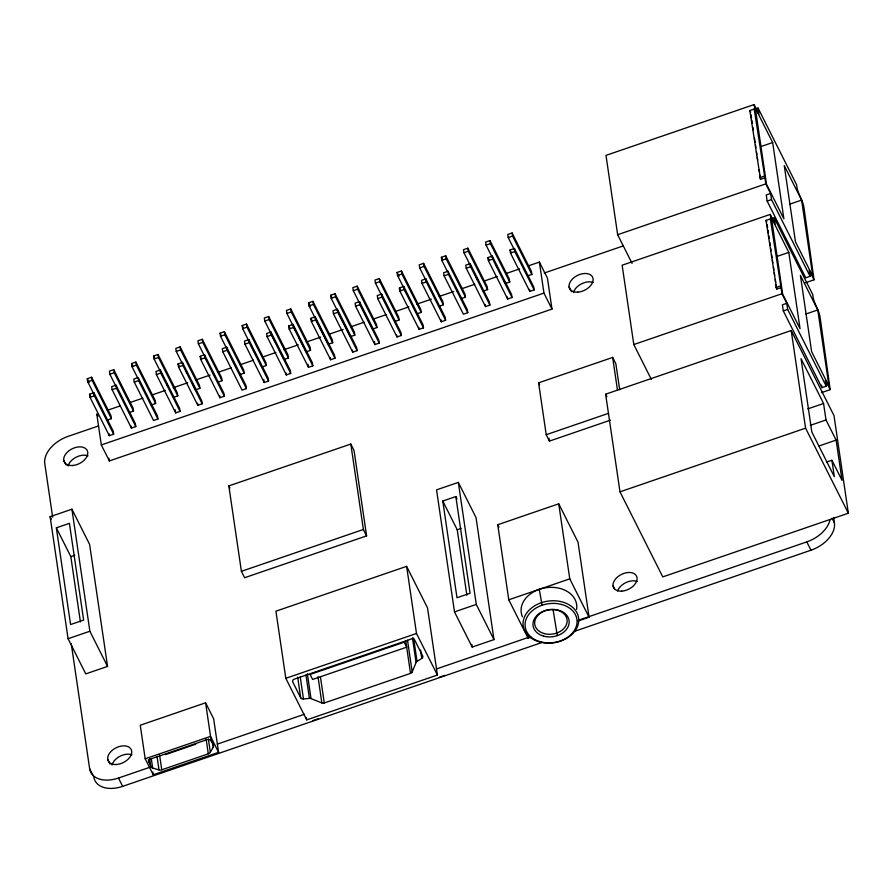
<?xml version="1.0" encoding="UTF-8"?>
<svg xmlns="http://www.w3.org/2000/svg" width="893" height="893" viewBox="0 0 893 893"><rect width="100%" height="100%" fill="white"/><g stroke="black" fill="none" stroke-linecap="round" stroke-linejoin="round"><path stroke-width="1.34" d="M412.186 671.949L416.082 662.528A2.802 2.099 -8.4 0 1 417.042 661.434L421.764 658.409A2.802 2.099 -8.4 0 0 422.69 655.942L414.709 640.08A2.802 2.099 -8.4 0 0 411.126 639.053L294.377 679.115A2.802 2.099 -8.4 0 0 292.725 681.928L300.707 697.79A2.802 2.099 -8.4 0 0 303.475 698.985L309.413 698.359A2.802 2.099 -8.4 0 1 311.021 698.572L321.86 702.947A2.802 2.099 -8.4 0 0 324.282 702.97L410.501 673.389A2.802 2.099 -8.4 0 0 412.186 671.949L407.521 640.259M148.338 759.887L150.783 766.652A3.639 2.724 -8.4 0 0 152.67 768.069L158.999 769.878A3.639 2.724 -8.4 0 0 161.756 769.788L208.292 753.826A3.639 2.724 -8.4 0 0 210.324 752.263L213.237 747.296A3.639 2.724 -8.4 0 0 213.349 745.186L211.284 741.101L210.703 737.093M755.858 108.801L758.034 108.053L758.938 114.159L754.116 104.57L605.99 155.382L617.655 234.714L632.065 263.357M754.205 109.069L764.877 177.785L760.523 179.281L749.852 110.565L754.205 109.069L755.009 110.665L754.116 104.57M760.903 146.575L772.668 142.545L755.299 108.008L766.518 184.282L783.887 218.818L772.668 142.545M94.569 395.42L87.726 381.802L87.268 378.755L91.633 377.259L110.933 415.625L111.379 418.683L107.015 420.168M129.15 412.577L133.504 411.081L133.057 408.034L113.757 369.669L109.404 371.153L109.85 374.212L116.079 386.591M137.589 377.761L131.985 366.621L131.539 363.563L135.892 362.067L155.192 400.444L155.639 403.491L151.285 404.987M161.588 373.877L154.109 359.019L153.663 355.972L158.028 354.476L177.316 392.853L177.774 395.9L173.409 397.396M192.43 383.61L195.545 389.806L199.898 388.31L199.452 385.251L180.152 346.886L175.798 348.382L176.245 351.429L183.098 365.047M217.68 382.204L222.033 380.719L221.587 377.661L202.287 339.295L197.922 340.791L198.38 343.838L204.597 356.218M228.597 352.333L220.504 336.248L220.058 333.201L224.411 331.705L243.711 370.07L244.157 373.118L239.804 374.613M250.107 343.504L242.639 328.657L242.193 325.599L246.546 324.103L265.846 362.48L266.293 365.527L261.939 367.023L259.45 362.078M279.085 349.531L284.063 359.433L288.428 357.937L287.97 354.889L268.681 316.513L264.317 318.008L264.774 321.056L275.97 343.336M304.948 349.364L306.199 351.842L310.552 350.346L310.105 347.299L290.805 308.922L286.452 310.418L286.899 313.465L295.616 330.801M317.127 321.971L309.034 305.875L308.587 302.827L312.941 301.332L332.241 339.697L332.687 342.756L328.334 344.251M330.711 295.237L335.065 293.741L354.365 332.107L354.811 335.154L350.458 336.65L331.158 298.284L330.711 295.237L331.962 297.704M357.2 286.151L352.847 287.635L353.293 290.694L372.593 329.059L376.946 327.564L376.5 324.516L357.2 286.151L357.646 289.198L376.946 327.564M394.717 321.469L399.082 319.973L398.635 316.926L379.335 278.549L374.971 280.045L375.428 283.103L389.739 311.568M406.27 292.837L397.552 275.502L397.106 272.454L401.459 270.959L420.759 309.335L421.206 312.383L416.852 313.878M438.988 306.288L443.341 304.792L442.895 301.734L423.595 263.368L419.241 264.864L419.688 267.911L425.916 280.29M447.415 271.461L441.812 260.321L441.365 257.273L445.73 255.778L465.019 294.143L465.476 297.202L461.112 298.686M483.247 291.096L487.6 289.6L487.154 286.553L467.854 248.187L463.5 249.672L463.947 252.73L471.415 267.576M504.132 281.027L505.382 283.505L509.736 282.009L509.289 278.962L489.989 240.585L485.625 242.081L486.082 245.14L492.925 258.747M527.506 275.915L531.86 274.419L531.413 271.372L512.113 232.995L507.76 234.491L508.206 237.538L514.435 249.917M87.726 381.802L92.079 380.306L91.633 377.259M109.85 374.212L114.204 372.716L113.757 369.669M131.985 366.621L136.339 365.125L135.892 362.067M154.109 359.019L158.474 357.535L158.028 354.476M176.245 351.429L180.598 349.933L180.152 346.886M198.38 343.838L202.733 342.343L202.287 339.295M220.504 336.248L224.869 334.752L224.411 331.705M242.639 328.657L246.993 327.162L246.546 324.103M264.774 321.056L269.128 319.571L268.681 316.513M286.899 313.465L291.252 311.97L290.805 308.922M309.034 305.875L313.387 304.379L312.941 301.332M331.158 298.284L335.522 296.789L335.065 293.741M353.293 290.694L357.646 289.198M375.428 283.103L379.782 281.608L379.335 278.549M397.552 275.502L401.906 274.006L401.459 270.959M419.688 267.911L424.041 266.415L423.595 263.368M441.812 260.321L446.176 258.825L445.73 255.778M463.947 252.73L468.3 251.234L467.854 248.187M486.082 245.14L490.436 243.644L489.989 240.585M508.206 237.538L512.571 236.042L512.113 232.995M89.557 394.248L93.91 392.753L113.21 431.129L113.657 434.177L109.303 435.672L90.003 397.296L89.557 394.248L90.796 396.726M116.034 385.162L111.681 386.658L112.127 389.705L131.427 428.082L135.792 426.586L135.334 423.539L116.034 385.162L116.492 388.209L135.792 426.586M138.169 377.572L133.816 379.067L134.263 382.115L153.563 420.491L157.916 418.996L157.469 415.937L138.169 377.572L138.616 380.619L157.916 418.996M160.305 369.981L155.94 371.477L156.398 374.524L175.687 412.89L180.051 411.394L179.605 408.347L160.305 369.981L160.751 373.028L180.051 411.394M178.075 363.875L182.429 362.391L201.729 400.756L202.175 403.803L197.822 405.299L178.522 366.934L178.075 363.875L179.326 366.353M200.211 356.285L204.564 354.789L223.864 393.166L224.31 396.213L219.957 397.709L200.657 359.343L200.211 356.285L201.45 358.763M226.699 347.198L222.335 348.694L222.781 351.742L242.081 390.118L246.446 388.622L245.988 385.575L226.699 347.198L227.146 350.246L246.446 388.622M248.823 339.608L244.47 341.104L244.916 344.151L264.216 382.528L268.57 381.032L268.123 377.973L248.823 339.608L249.27 342.655L268.57 381.032M270.959 332.017L266.605 333.513L267.052 336.561L286.352 374.926L290.705 373.441L290.258 370.383L270.959 332.017L271.405 335.065L290.705 373.441M288.729 325.912L293.083 324.427L312.383 362.792L312.829 365.84L308.476 367.336L289.176 328.97L288.729 325.912L289.979 328.39M310.864 318.321L315.218 316.825L334.518 355.202L334.964 358.249L330.611 359.745L311.311 321.38L310.864 318.321L312.103 320.799M337.353 309.235L332.989 310.731L333.446 313.778L352.735 352.155L357.1 350.659L356.653 347.611L337.353 309.235L337.8 312.293L357.1 350.659M359.477 301.644L355.124 303.14L355.57 306.187L374.87 344.564L379.224 343.068L378.777 340.01L359.477 301.644L359.924 304.692L379.224 343.068M381.612 294.054L377.259 295.55L377.706 298.597L397.005 336.962L401.359 335.478L400.912 332.419L381.612 294.054L382.059 297.101L401.359 335.478M399.383 287.959L403.736 286.463L423.036 324.829L423.494 327.876L419.13 329.372L399.83 291.006L399.383 287.959L400.633 290.426M425.872 278.862L421.518 280.357L421.965 283.416L441.265 321.781L445.618 320.286L445.172 317.238L425.872 278.862L426.318 281.92L445.618 320.286M448.007 271.271L443.642 272.767L444.1 275.814L463.4 314.191L467.753 312.695L467.307 309.648L448.007 271.271L448.453 274.33L467.753 312.695M470.131 263.681L465.778 265.176L466.224 268.224L485.524 306.6L489.877 305.105L489.431 302.046L470.131 263.681L470.589 266.728L489.877 305.105M487.913 257.586L492.266 256.09L511.566 294.456L512.013 297.514L507.659 299.01L488.359 260.633L487.913 257.586L489.152 260.064M510.037 249.995L514.401 248.5L533.69 286.865L534.148 289.912L529.783 291.408L510.483 253.043L510.037 249.995L511.287 252.462M90.003 397.296L94.357 395.811L93.91 392.753M112.127 389.705L116.492 388.209M134.263 382.115L138.616 380.619M156.398 374.524L160.751 373.028M178.522 366.934L182.886 365.438L182.429 362.391M200.657 359.343L205.01 357.847L204.564 354.789M222.781 351.742L227.146 350.246M244.916 344.151L249.27 342.655M267.052 336.561L271.405 335.065M289.176 328.97L293.54 327.474L293.083 324.427M311.311 321.38L315.664 319.884L315.218 316.825M333.446 313.778L337.8 312.293M355.57 306.187L359.924 304.692M377.706 298.597L382.059 297.101M399.83 291.006L404.194 289.511L403.736 286.463M421.965 283.416L426.318 281.92M444.1 275.814L448.453 274.33M466.224 268.224L470.589 266.728M488.359 260.633L492.713 259.137L492.266 256.09M510.483 253.043L514.848 251.547L514.401 248.5M759.72 177.685L764.073 176.189M617.655 234.714L765.781 183.891L764.877 177.785M107.305 410.334L120.477 405.813M129.697 402.654L142.88 398.133M152.1 394.963L165.272 390.442M173.175 387.729L187.664 382.762M195.567 380.05L210.056 375.082M217.959 372.37L231.131 367.849M240.351 364.69L253.534 360.169M262.754 356.999L275.926 352.478M283.829 349.766L298.318 344.798M306.221 342.086L320.71 337.119M328.613 334.406L343.102 329.439M351.016 326.726L364.188 322.206M373.408 319.035L386.58 314.515M395.8 311.356L408.972 306.835M416.875 304.122L431.364 299.155M439.267 296.443L453.767 291.475M461.67 288.763L474.842 284.242M484.062 281.072L497.234 276.551M506.454 273.392L519.626 268.871M528.846 265.712L539.383 262.096L547.431 278.08L551.986 309.078L109.37 460.933L101.322 444.948L96.768 413.95L98.007 416.406M765.781 183.891L770.603 193.48L766.25 194.975L767.143 201.081L805.743 277.823L810.096 276.328L809.203 270.222L814.025 279.822L805.307 282.802M98.554 425.928L68.225 436.331A27.996 17.96 -26.7 0 0 44.773 463.601L52.665 517.203M544.25 273.024L623.37 245.876M767.143 201.081L771.496 199.585L770.603 193.48M789.859 204.14L801.613 200.099L784.244 165.562L795.462 241.836L812.831 276.372L801.613 200.099M772.01 218.64L774.198 217.892L775.091 223.998L770.268 214.398L622.142 265.221L633.807 344.542L651.354 379.425M101.322 444.948L543.949 293.094L539.383 262.096M770.358 218.908L781.029 287.624L776.676 289.12L766.004 220.404L770.358 218.908L771.161 220.504L770.268 214.398M777.066 256.414L788.82 252.384L771.452 217.847L782.67 294.121L800.039 328.657L788.82 252.384M50.131 516.679L71.92 509.2L89.601 544.373L107.551 666.412L85.773 673.891L68.08 638.718L50.131 516.679L51.359 519.101M56.348 527.841L69.42 523.354L83.641 620.077L70.58 624.553L56.348 527.841L70.826 556.618L80.437 622.008M775.872 287.524L780.225 286.028M633.807 344.542L781.933 293.73L781.029 287.624M228.831 485.904L350.815 444.055L354.03 450.452L366.599 535.878L244.615 577.726L241.4 571.33L228.831 485.904L229.903 488.036M610.499 420.145L549.441 441.097L546.226 434.701L538.591 382.84L612.654 357.434L615.869 363.831L619.686 389.761M781.933 293.73L786.755 303.319L782.402 304.814L783.295 310.92L821.895 387.662L826.248 386.167L825.355 380.061L830.177 389.649L821.46 392.641M783.295 310.92L787.648 309.424L786.755 303.319M70.826 556.618L74.744 555.279M806.011 313.968L817.776 309.938L800.407 275.401L811.625 351.675L828.983 386.211L817.776 309.938M605.633 394.204L791.209 330.533L833.995 415.591L848.35 513.218L662.762 576.889L619.988 491.831L605.633 394.204L606.872 396.671M546.226 434.701L608.591 413.314M458.332 482.399L436.554 489.866L454.492 611.906L472.185 647.079L493.974 639.6L476.025 517.56L458.332 482.399L476.282 604.427L493.974 639.6M455.832 496.553L470.064 593.265L456.993 597.752L442.772 501.029L455.832 496.553L457.037 498.953M241.4 571.33L363.384 529.482L350.815 444.055M68.08 638.718L89.869 631.239L71.92 509.2M807.808 408.894L823.569 403.491L801.054 358.718L811.815 431.944L834.33 476.717L831.908 460.241L826.661 462.038M466.86 595.196L457.238 529.806L461.156 528.466M530.621 637.289L528.076 638.16L508.776 599.783L497.747 524.738L558.728 503.808L578.028 542.185L589.067 617.23L577.637 621.16M810.23 425.369L825.992 419.967L823.569 403.491M619.988 491.831L805.575 428.16L791.209 330.533M406.628 566.352L275.926 611.192L285.805 678.312L306.701 719.881L437.403 675.041L427.524 607.921L406.628 566.352L416.495 633.472L437.403 675.041M819.048 445.964L836.116 440.104L825.992 419.967M454.492 611.906L476.282 604.427M205.602 702.802L140.257 725.228L145.191 758.782L153.239 774.767L218.584 752.352L213.65 718.787L205.602 702.802L210.547 736.368L218.584 752.352M508.776 599.783L569.767 578.865L558.728 503.808M285.805 678.312L416.495 633.472M145.191 758.782L210.547 736.368M165.294 754.674L195.79 744.204M71.25 643.641L89.646 768.706A27.996 17.96 -26.7 0 0 118.479 778.037L150.738 766.975M217.367 744.115L304.513 714.221M436.498 668.935L530.587 636.653M578.597 620.188L806.803 541.895A27.996 17.96 -26.7 0 0 830.099 519.48M312.907 720.618L318.466 718.709M439.244 677.274L444.803 675.365M93.832 777.022A27.996 17.96 -26.7 0 0 122.665 786.353L541.984 642.491M574.947 631.184L810.989 550.211A27.996 17.96 -26.7 0 0 834.43 522.93L833.627 517.438M758.034 108.053L796.634 184.795C797.103 193.234 803.097 199.92 804.057 208.192L814.025 279.822M749.852 110.565L750.656 112.161M771.496 199.585L810.096 276.328M774.198 217.892L812.786 294.634C813.266 303.062 819.249 309.748 820.209 318.031L830.177 389.649M766.004 220.404L766.808 222M787.648 309.424L826.248 386.167M831.908 460.241L842.043 480.378L836.116 440.104M805.575 428.16L848.35 513.218M832.042 518.186L834.43 522.93M806.803 541.895L810.989 550.211M569.098 286.932L571.487 291.676M543.949 293.094L551.986 309.078M512.571 236.042L531.86 274.419M515.685 252.395L518.788 258.579M523.778 268.492L525.017 270.959M514.848 251.547L534.148 289.912M490.436 243.644L509.736 282.009M496.039 264.942L497.289 267.42M492.713 259.137L512.013 297.514M538.591 382.84L539.662 384.972M468.3 251.234L487.6 289.6M476.393 277.477L477.643 279.956M613.067 585.931L614.864 589.492M446.176 258.825L465.476 297.202M441.365 257.273L442.615 259.74M456.758 290.024L457.997 292.502M424.041 266.415L443.341 304.792M569.767 578.865L589.067 617.23M401.906 274.006L421.206 312.383M397.106 272.454L398.97 276.171M404.194 289.511L423.494 327.876M379.782 281.608L399.082 319.973M497.747 524.738L498.986 527.205M442.772 501.029L457.238 529.806M335.522 296.789L354.811 335.154M313.387 304.379L332.687 342.756M308.587 302.827L310.451 306.533M318.366 324.438L327.709 343.012M315.664 319.884L334.964 358.249M291.252 311.97L310.552 350.346M298.731 336.985L303.709 346.886M293.54 327.474L312.829 365.84M269.128 319.571L288.428 357.937M363.384 529.482L366.599 535.878M246.993 327.162L266.293 365.527M242.193 325.599L243.432 328.077M251.357 345.982L256.336 355.883M224.869 334.752L244.157 373.118M220.058 333.201L221.308 335.668M231.711 358.528L236.69 368.429M202.733 342.343L222.033 380.719M205.848 358.696L207.087 361.163M212.076 371.075L215.18 377.259M205.01 357.847L224.31 396.213M180.598 349.933L199.898 388.31M186.202 371.231L187.452 373.709M182.886 365.438L202.175 403.803M158.474 357.535L177.774 395.9M153.663 355.972L154.913 358.45M166.567 383.778L167.806 386.256M136.339 365.125L155.639 403.491M131.539 363.563L132.778 366.041M138.828 380.228L140.078 382.706M114.204 372.716L133.504 411.081M92.079 380.306L111.379 418.683M87.268 378.755L89.144 382.461M94.357 395.811L113.657 434.177M63.738 460.308L66.127 465.052M89.869 631.239L107.551 666.412M118.479 778.037L122.665 786.353M107.718 759.296L110.107 764.051M89.646 768.706L93.229 775.827M557.299 635.526L553.124 609.986M542.073 605.253L539.272 589.324M821.538 385.218L821.895 387.662M751.058 114.907L751.46 117.642M751.861 120.376L752.263 123.122M752.866 127.23L753.268 129.976M754.485 138.192L755.087 142.3M755.489 145.034L755.891 147.78M756.494 151.888L756.896 154.623M757.297 157.369L757.699 160.104M759.117 169.692L759.519 172.438M759.921 175.173L760.523 179.281M767.21 224.735L767.612 227.481M768.013 230.215L768.415 232.961M768.817 235.696L769.219 238.431M769.833 242.55L770.235 245.285M770.637 248.02L771.039 250.766M771.641 254.873L772.043 257.608M772.445 260.354L772.847 263.089M773.45 267.208L773.863 269.943M774.264 272.678L774.666 275.424M775.269 279.531L775.671 282.266M776.073 285.012L776.676 289.12M612.654 357.434L617.476 390.185M529.493 289.377L529.783 291.408M549.039 438.374L549.441 441.097M507.358 296.967L507.659 299.01M485.223 304.558L485.524 306.6M527.986 637.546L528.076 638.16M440.963 319.75L441.265 321.781M471.783 644.333L472.185 647.079M418.828 327.34L419.13 329.372M396.704 334.931L397.005 336.962M420.547 650.137L421.764 658.409M374.424 341.506L374.87 344.564M413.593 638.015L417.042 661.434M412.432 637.725L416.082 662.528M405.723 640.515L410.501 673.389M352.445 350.123L352.735 352.155M330.31 357.713L330.611 359.745M308.029 364.288L308.476 367.336M286.05 372.894L286.352 374.926M320.431 676.794L324.282 702.97M318.008 676.76L321.86 702.947M307.382 673.769L311.021 698.572M263.77 379.469L264.216 382.528M305.964 674.941L309.413 698.359M306.344 717.436L306.701 719.881M300.227 676.939L303.475 698.985M297.67 677.117L300.707 697.79M219.656 395.677L219.957 397.709M197.52 403.268L197.822 405.299M175.24 409.842L175.687 412.89M212.456 741.949L213.237 747.296M208.359 738.924L210.324 752.263M206.127 739.136L208.292 753.826M131.126 426.05L131.427 428.082M159.601 755.098L161.756 769.788M157.034 756.527L158.999 769.878M109.002 433.641L109.303 435.672M108.968 458.232L109.37 460.933M151.297 758.726L152.67 768.069M152.837 772.021L153.239 774.767M149.611 758.637L150.783 766.652M522.45 616.773A27.996 21.008 -8.4 0 1 546.203 587.683A27.996 21.008 -8.4 0 1 576.588 609.305M573.429 292.647A12.826 8.227 -26.7 0 1 581.443 283.84A12.826 8.227 -26.7 0 1 593.354 282.478M617.599 590.976A12.826 8.227 -26.7 0 1 637.323 581.466M112.049 765.022A12.826 8.227 -26.7 0 1 120.064 756.204A12.826 8.227 -26.7 0 1 131.974 754.842M68.08 466.023A12.826 8.227 -26.7 0 1 76.095 457.216A12.826 8.227 -26.7 0 1 88.005 455.843M148.729 762.555A3.639 2.735 -8.4 0 1 150.872 758.894L206.629 739.772A3.639 2.735 -8.4 0 1 211.284 741.101M404.194 642.179L310.094 674.461L312.606 679.45L406.706 647.168L404.194 642.179M539.394 641.888A27.996 21.008 -8.4 0 0 578.631 618.112A27.996 21.008 -8.4 0 0 534.673 605.811A27.996 21.008 -8.4 0 0 539.394 641.888M540.343 641.777A26.131 19.601 -8.4 0 0 576.956 619.586A26.131 19.601 -8.4 0 0 535.934 608.1A26.131 19.601 -8.4 0 0 540.343 641.777M544.183 633.572A16.331 12.256 -8.4 0 0 567.077 619.709A16.331 12.256 -8.4 0 0 541.437 612.531A16.331 12.256 -8.4 0 0 544.183 633.572M543.603 636.129A18.195 13.652 -8.4 0 0 569.098 620.668A18.195 13.652 -8.4 0 0 540.533 612.676A18.195 13.652 -8.4 0 0 543.603 636.129M72.456 465.51A12.826 8.227 -26.7 0 0 87.391 450.909A12.826 8.227 -26.7 0 0 67.321 452.171A12.826 8.227 -26.7 0 0 72.456 465.51M116.425 764.508A12.826 8.227 -26.7 0 0 131.371 749.908A12.826 8.227 -26.7 0 0 111.29 751.169A12.826 8.227 -26.7 0 0 116.425 764.508M621.774 591.133A12.826 8.227 -26.7 0 0 636.72 576.532A12.826 8.227 -26.7 0 0 616.639 577.793A12.826 8.227 -26.7 0 0 621.774 591.133M577.804 292.134A12.826 8.227 -26.7 0 0 592.751 277.533A12.826 8.227 -26.7 0 0 572.67 278.795A12.826 8.227 -26.7 0 0 577.804 292.134"/></g></svg>
